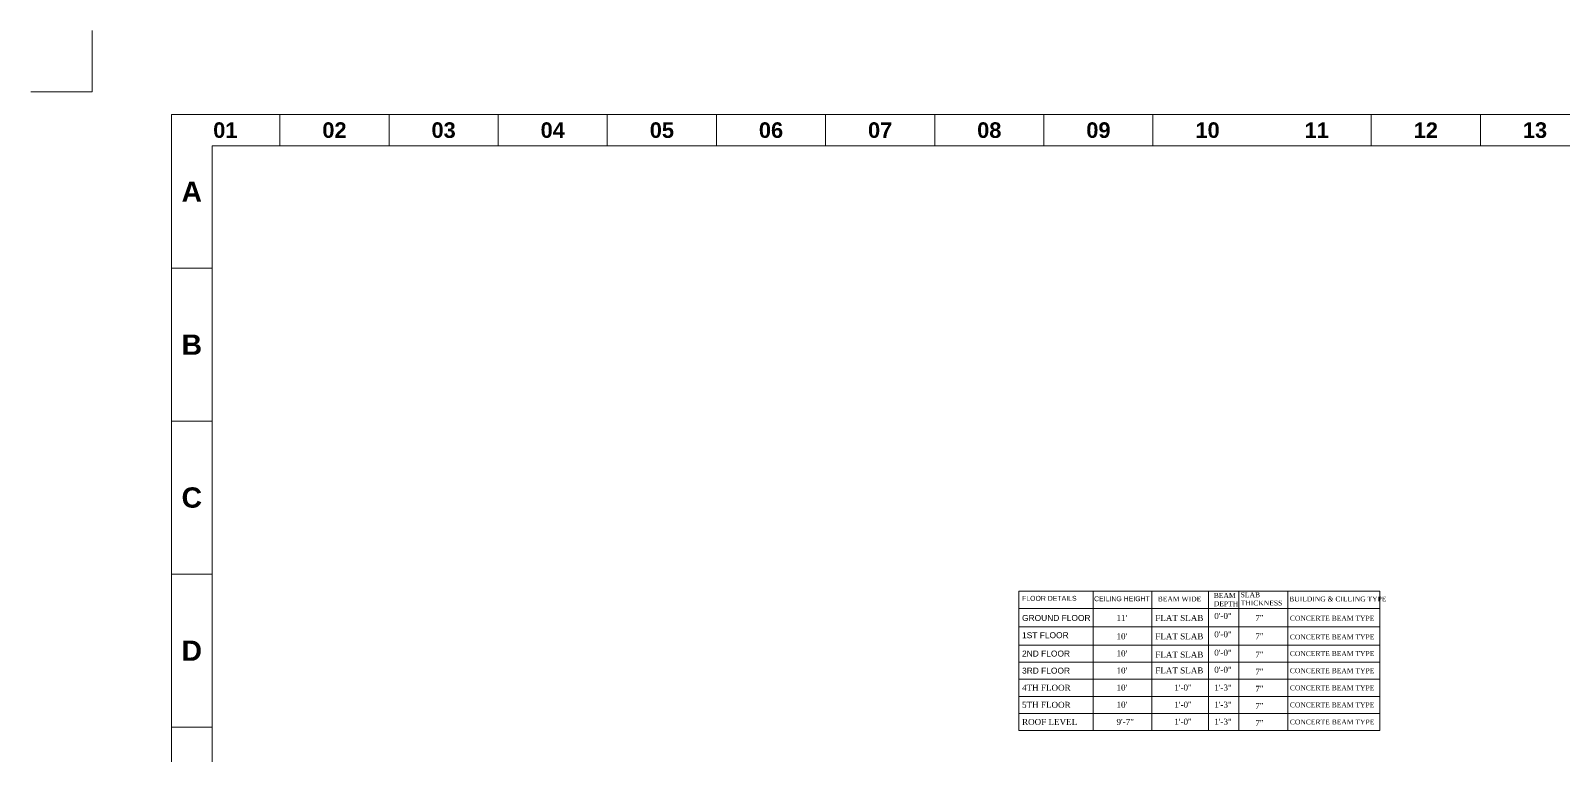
# Model space of a CAD drawing. Header units: inches. Extents: x -250485 to 735580, y -140410 to 288049.
# Drawn here: x 14562 to 17694, y 22481 to 23963 of the extents above; entities that cross this region are included whole.
import ezdxf

# ---------------------------------------------------------------- set-up
doc = ezdxf.new("R2010")
doc.units = ezdxf.units.IN
doc.header["$MEASUREMENT"] = 0
doc.header["$PDMODE"] = 35
doc.layers.get('0').update_dxf_attribs({"lineweight": 0})
doc.layers.get('Defpoints').update_dxf_attribs({"lineweight": 0})
for name, color, linetype, lineweight in [('Inline', 7, 'Continuous', 0), ('Layer1', 134, 'Continuous', 0), ('NI_TEXT', 144, 'Continuous', 15), ('Outline', 7, 'Continuous', 0), ('Scale', 7, 'Continuous', 0), ('Scale_Text', 7, 'Continuous', 0), ('sheet', 7, 'Continuous', 15), ('Titelblk', 7, 'Continuous', 25), ('TITLE', 7, 'Continuous', 20)]:
    doc.layers.add(name, color=color, linetype=linetype, lineweight=lineweight)
doc.styles.add('ARIAL', font='times.ttf')
doc.styles.add('REG', font='times.ttf')
doc.styles.get("Standard").update_dxf_attribs({"font": 'arialbd.ttf', "height": 24})
doc.dimstyles.new('Dim-Pres', dxfattribs={"dimtxt": 5.5, "dimasz": 2, "dimexe": 1.5, "dimexo": 1.5, "dimgap": 1, "dimtad": 3, "dimdec": 0, "dimzin": 3, "dimdsep": 46, "dimlunit": 4, "dimtxsty": 'REG', "dimblk": 'point', "dimcen": 2, "dimclrd": 256, "dimclre": 256, "dimclrt": 7, "dimadec": 0, "dimazin": 0, "dimtfac": 0.75, "dimtdec": 0, "dimtmove": 1, "dimatfit": 3, "dimldrblk": 'point', "dimfxl": 0, "dimtolj": 1, "dimtzin": 0, "dimlwd": -1, "dimlwe": -1, "dimarcsym": 1})

# ---------------------------------------------------------------- blocks, each defined once
blk = doc.blocks.new('dot')
at = {"color": 4}
for p, q in [((-1.5, 0), (1.5, 0)), ((0, 1.5), (0, -1.5))]:
    blk.add_line(p, q, dxfattribs=at)
at = {"color": 6, "const_width": 0.5}
blk.add_lwpolyline([(-0.25, 0, 1), (0.25, 0, 1)], format="xyb", close=True, dxfattribs=at)
blk = doc.blocks.new('point')
blk.add_blockref('dot', (0, 0))
blk = doc.blocks.new('*D353')
at = {"layer": 'Defpoints', "color": 0, "ltscale": 30, "transparency": 16777216}
for p in [(17482, 23602.1, -1.2), (17238, 21434.7, -1.2), (17482, 21451.3)]:
    blk.add_point(p, dxfattribs=at)
at = {"layer": 'Layer1', "ltscale": 30, "transparency": 16777216}
for p, q in [((17482, 21455.3), (17482, 21449.8)), ((17238, 21447.3), (17238, 21452.8)), ((17240, 21451.3), (17480, 21451.3))]:
    blk.add_line(p, q, dxfattribs=at)
at = {"layer": 'Layer1', "ltscale": 30, "transparency": 16777216, "xscale": 2, "yscale": 2, "zscale": 2, "rotation": 180}
blk.add_blockref('point', (17238, 21451.3), dxfattribs=at)
at = {"layer": 'Layer1', "ltscale": 30, "transparency": 16777216, "xscale": 2, "yscale": 2, "zscale": 2}
blk.add_blockref('point', (17482, 21451.3), dxfattribs=at)
at = {"layer": 'Layer1', "color": 7, "ltscale": 30, "transparency": 16777216, "insert": (17360, 21454.8), "char_height": 5, "attachment_point": 5, "style": 'REG'}
blk.add_mtext('\\A1;20\'-4"', dxfattribs=at)
blk = doc.blocks.new('PAGE')
at = {"layer": 'Inline', "color": 252, "lineweight": 15}
blk.add_lwpolyline([(178051640.63, 22656441.11), (178051640.63, 22657235.79), (178050505.36, 22657235.79), (178050505.36, 22656441.11)], close=True, dxfattribs=at)
at = {"layer": 'Outline', "color": 252, "lineweight": 15}
blk.add_line((178051662.57, 22657252.66), (178050483.42, 22657252.66), dxfattribs=at)
blk.add_lwpolyline([(178050483.42, 22657252.66), (178050483.42, 22656424.24)], dxfattribs=at)
at = {"layer": 'Scale', "color": 252, "lineweight": 9}
for p, q in [((178050542.02, 22657235.79), (178050542.02, 22657252.66)), ((178050601.02, 22657235.79), (178050601.02, 22657252.66)), ((178050660.01, 22657235.79), (178050660.01, 22657252.66)), ((178050719.01, 22657235.79), (178050719.01, 22657252.66)), ((178050778.01, 22657235.79), (178050778.01, 22657252.66)), ((178050837.01, 22657235.79), (178050837.01, 22657252.66)), ((178050896, 22657235.79), (178050896, 22657252.66)), ((178050955, 22657235.79), (178050955, 22657252.66)), ((178051014, 22657235.79), (178051014, 22657252.66)), ((178051131.99, 22657235.79), (178051131.99, 22657252.66)), ((178051190.99, 22657235.79), (178051190.99, 22657252.66)), ((178050483.42, 22657169.57), (178050505.36, 22657169.57)), ((178050483.42, 22657086.79), (178050505.36, 22657086.79)), ((178050483.42, 22657004.01), (178050505.36, 22657004.01)), ((178050483.42, 22656921.23), (178050505.36, 22656921.23))]:
    blk.add_line(p, q, dxfattribs=at)
at = {"layer": 'Scale_Text', "color": 252, "lineweight": 13, "attachment_point": 5}
for s, insert, char_height, width in [('01', (178050512.52, 22657244.22), 8.435, 2.5102), ('02', (178050571.52, 22657244.22), 8.435, 2.5102), ('03', (178050630.51, 22657244.22), 8.435, 2.5102), ('04', (178050689.51, 22657244.22), 8.435, 2.5102), ('05', (178050748.51, 22657244.22), 8.435, 2.5102), ('06', (178050807.51, 22657244.22), 8.435, 2.5102), ('07', (178050866.5, 22657244.22), 8.435, 2.5102), ('08', (178050925.5, 22657244.22), 8.435, 2.5102), ('09', (178050984.5, 22657244.22), 8.435, 2.5102), ('10', (178051043.5, 22657244.22), 8.435, 2.5102), ('11', (178051102.49, 22657244.22), 8.435, 2.5102), ('12', (178051161.49, 22657244.22), 8.435, 2.5102), ('13', (178051220.49, 22657244.22), 8.435, 2.5102), ('A', (178050494.39, 22657210.97), 10.97, 8.3603), ('B', (178050494.39, 22657128.18), 10.97, 8.3603), ('C', (178050494.39, 22657045.4), 10.97, 8.3603), ('D', (178050494.39, 22656962.62), 10.97, 8.3603)]:
    blk.add_mtext(s, dxfattribs=dict(at, insert=insert, char_height=char_height, width=width))
blk = doc.blocks.new('Title')
at = {"layer": 'Defpoints', "color": 1, "ltscale": 10}
blk.add_lwpolyline([(-102338.3, -85271), (-102338.3, -85371), (-102438.3, -85371)], dxfattribs=at)
at = {"layer": 'Titelblk', "color": 3, "linetype": 'Continuous', "lineweight": 0, "xscale": 3.014611567961765, "yscale": 3.014611567959946, "zscale": 3.014611567966516}
blk.add_blockref('PAGE', (-536855255.8, -68388224), dxfattribs=at)

msp = doc.modelspace()

# ---------------------------------------------------------------- linework, layer by layer
at = {"layer": 'NI_TEXT', "color": 7}
for p, q in [((16581.2, 22671.5), (17031.3, 22671.5)), ((17031.3, 22671.5), (17319.2, 22671.5)), ((16581.2, 22636.5), (17031.3, 22636.5)), ((17031.3, 22636.5), (17319.2, 22636.5)), ((16581.2, 22601.6), (17031.3, 22601.6)), ((17031.3, 22601.6), (17319.2, 22601.6)), ((16581.2, 22566.6), (17031.3, 22566.6)), ((17031.3, 22566.6), (17319.2, 22566.6)), ((16581.2, 22531.7), (17031.3, 22531.7)), ((17031.3, 22531.7), (17319.2, 22531.7))]:
    msp.add_line(p, q, dxfattribs=at)
at = {"layer": 'sheet'}
for p, q in [((16581.2, 22816.6), (17031.3, 22816.6)), ((17031.3, 22816.6), (17319.2, 22816.6))]:
    msp.add_line(p, q, dxfattribs=at)
at = {"layer": 'sheet', "color": 7}
for p, q in [((16581.2, 22816.6), (16581.2, 22531.7)), ((16733.4, 22816.6), (16733.4, 22531.7)), ((16853.5, 22816.6), (16853.5, 22531.7)), ((16968.9, 22816.6), (16968.9, 22531.7)), ((17031.3, 22816.6), (17031.3, 22531.7)), ((17031.3, 22816.6), (17031.3, 22531.7)), ((17130.9, 22816.6), (17130.9, 22531.7)), ((17319.2, 22816.6), (17319.2, 22531.7)), ((17319.2, 22816.6), (17319.2, 22531.7)), ((16581.2, 22781.6), (17031.3, 22781.6)), ((17031.3, 22781.6), (17319.2, 22781.6)), ((16581.2, 22744), (17031.3, 22744)), ((17031.3, 22744), (17319.2, 22744)), ((16581.2, 22706.4), (17031.3, 22706.4)), ((17031.3, 22706.4), (17319.2, 22706.4))]:
    msp.add_line(p, q, dxfattribs=at)

# ---------------------------------------------------------------- block references
at = {"layer": 'TITLE', "xscale": 1.253909077960998, "yscale": 1.253909077960998, "zscale": 1.253909067584736}
msp.add_blockref('Title', (143010.6, 130885.4), dxfattribs=at)

# ---------------------------------------------------------------- texts
at = {"layer": 'NI_TEXT', "color": 7, "attachment_point": 1, "style": 'ARIAL'}
for s, insert, char_height, width in [('{\\fArial|b0|i0|c0|p34;FLOOR DETAILS}', (16588.1, 22807.2), 10.118, 1809.268), ('{\\fArial|b0|i0|c0|p34;CEILING HEIGHT}', (16735.3, 22806.4), 10.118, 1809.268), ('BEAM WIDE', (16865.4, 22805.9), 10.12, 1809.268), ('BEAM \\PDEPTH', (16980, 22813.1), 10.12, 2.316), ('SLAB\\PTHICKNESS', (17034.9, 22814.5), 10.12, 27.602), ('BUILDING & CILLING TYPE', (17134, 22805.9), 10.118, 1809.268), ('{\\H0.7499x;0\'-0"}', (16980.9, 22772.2), 16.353, 1809.268), ('{\\fArial|b0|i0|c0|p34;\\H0.7499x;GROUND FLOOR}', (16588.1, 22768.2), 16.353, 1809.268), ("{\\H0.7499x;11'}", (16781.1, 22768.2), 16.353, 1809.268), ('{\\H0.7499x;FLAT SLAB}', (16860.3, 22768.2), 16.353, 1809.268), ('{\\H0.7499x;7"}', (17064.7, 22768.2), 16.353, 1809.268), ('CONCERTE BEAM TYPE\\P', (17135.4, 22766.6), 10.118, 1809.268), ('{\\fArial|b0|i0|c0|p34;\\H0.7499x;1ST FLOOR}', (16588.1, 22732.9), 16.353, 1809.268), ("{\\H0.7499x;10'}", (16781.1, 22730.6), 16.353, 1809.268), ('{\\H0.7499x;FLAT SLAB}', (16860.3, 22730.6), 16.353, 1809.268), ('{\\H0.7499x;0\'-0"}', (16980.9, 22734.7), 16.353, 1809.268), ('{\\H0.7499x;7"}', (17064.7, 22730.6), 16.353, 1809.268), ('CONCERTE BEAM TYPE', (17135.4, 22728.2), 10.118, 1809.268), ('{\\fArial|b0|i0|c0|p34;\\H0.7499x;2ND FLOOR}', (16588.1, 22695.3), 16.353, 1809.268), ("{\\H0.7499x;10'}", (16781.1, 22695.7), 16.353, 1809.268), ('{\\H0.7499x;FLAT SLAB}', (16860.3, 22693.1), 16.353, 1809.268), ('{\\H0.7499x;0\'-0"}', (16980.9, 22697.1), 16.353, 1809.268), ('{\\H0.7499x;7"}', (17064.7, 22693.1), 16.353, 1809.268), ('CONCERTE BEAM TYPE\\P', (17135.4, 22694.1), 10.118, 1809.268), ('{\\fArial|b0|i0|c0|p34;\\H0.7499x;3RD FLOOR}', (16588.1, 22660.4), 16.353, 1809.268), ("{\\H0.7499x;10'}", (16781.1, 22660.7), 16.353, 1809.268), ('{\\H0.7499x;FLAT SLAB}', (16860.3, 22660.8), 16.353, 1809.268), ('{\\H0.7499x;0\'-0"}', (16980.9, 22662.2), 16.353, 1809.268), ('{\\H0.7499x;7"}', (17064.7, 22658.1), 16.353, 1809.268), ('CONCERTE BEAM TYPE\\P', (17135.4, 22659.2), 10.118, 1809.268), ('{\\H0.7499x;4TH FLOOR}', (16588.1, 22625.4), 16.353, 1809.268), ("{\\H0.7499x;10'}", (16781.1, 22625.7), 16.353, 1809.268), ("{\\H0.7499x;1'-0''}", (16899.3, 22625.8), 16.353, 1809.268), ('{\\H0.7499x;1\'-3"}', (16980.9, 22625.8), 16.353, 1809.268), ('{\\H0.7499x;7"}', (17064.7, 22623.2), 16.353, 1809.268), ('CONCERTE BEAM TYPE\\P', (17135.4, 22624.2), 10.118, 1809.268), ('{\\H0.7499x;5TH FLOOR}', (16588.1, 22590.5), 16.353, 1809.268), ("{\\H0.7499x;10'}", (16781.1, 22590.8), 16.353, 1809.268), ("{\\H0.7499x;1'-0''}", (16899.3, 22590.8), 16.353, 1809.268), ('{\\H0.7499x;1\'-3"}', (16980.9, 22590.8), 16.353, 1809.268), ('{\\H0.7499x;7"}', (17064.7, 22588.2), 16.353, 1809.268), ('CONCERTE BEAM TYPE\\P', (17135.4, 22589.3), 10.118, 1809.268), ('{\\H0.7499x;ROOF LEVEL}', (16588.1, 22555.5), 16.353, 1809.268), ('{\\H0.7499x;9\'-7"}', (16781.1, 22555.5), 16.353, 1809.268), ("{\\H0.7499x;1'-0''}", (16899.3, 22555.9), 16.353, 1809.268), ('{\\H0.7499x;1\'-3"}', (16980.9, 22555.9), 16.353, 1809.268), ('{\\H0.7499x;7"}', (17064.7, 22553.2), 16.353, 1809.268), ('CONCERTE BEAM TYPE\\P', (17135.4, 22554.3), 10.118, 1809.268)]:
    msp.add_mtext(s, dxfattribs=dict(at, insert=insert, char_height=char_height, width=width))

# ---------------------------------------------------------------- dimensions: what is measured, and where the dimension line sits
at = {"layer": 'Layer1', "ltscale": 30}
dim = msp.add_linear_dim(base=(17482, 21451.3), p1=(17238, 21434.7, -1.2), p2=(17482, 23602.1, -1.2), dimstyle='Dim-Pres', override={"dimtxt": 5, "dimfxl": 4, "dimfxlon": 1}, dxfattribs=at)
dim.commit()
dim.dimension.update_dxf_attribs({"geometry": '*D353', "text_midpoint": (17360, 21454.8)})

doc.saveas('drawing.dxf')
